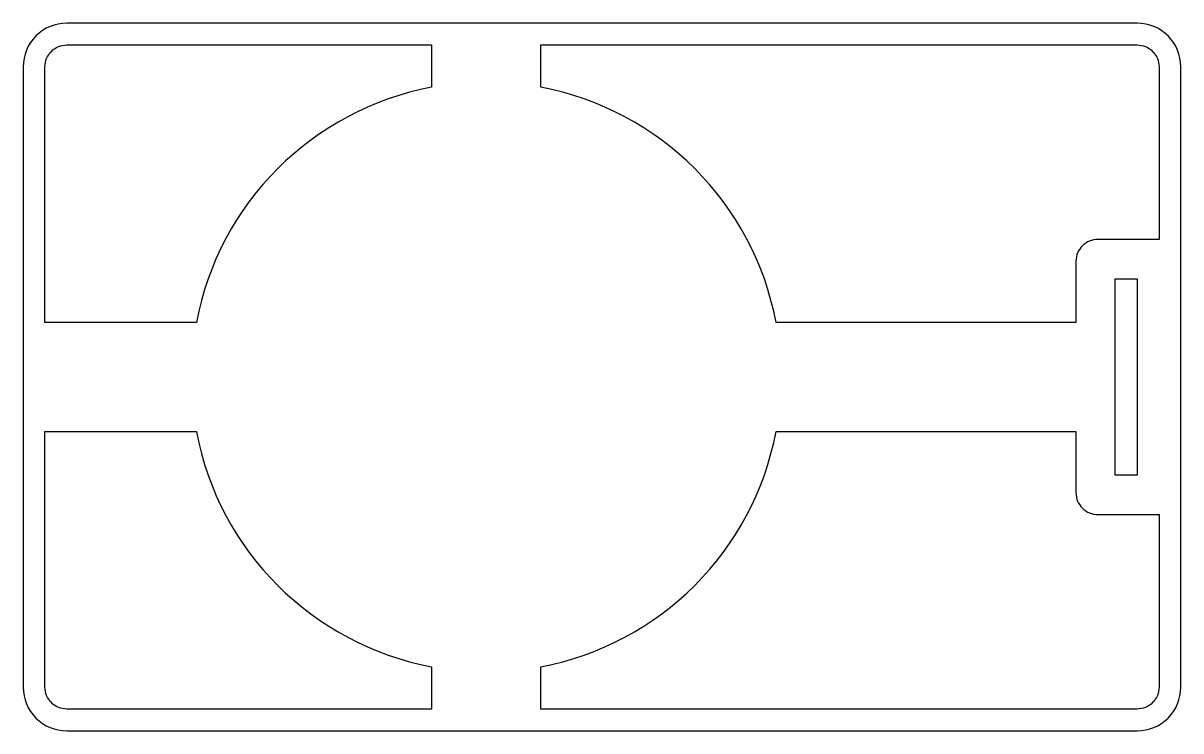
# Model space of a CAD drawing. Header units: millimetres. Extents: x -10 to 255, y -162 to 0.
import ezdxf

# ---------------------------------------------------------------- set-up
doc = ezdxf.new("R2010")
doc.units = ezdxf.units.MM

msp = doc.modelspace()

# ---------------------------------------------------------------- linework, layer by layer
for points in [[(255, -10, 0.414214), (245, 0), (0, 0, 0.414214), (-10, -10), (-10, -152, 0.414214), (0, -162), (245, -162, 0.414214), (255, -152)], [(83.5, -5), (83.5, -14.67, 0.308864), (29.67, -68.5), (-5, -68.5), (-5, -10, -0.414214), (0, -5)], [(108.5, -5), (245, -5, -0.414214), (250, -10), (250, -49.5), (236, -49.5, 0.414214), (231, -54.5), (231, -68.5), (162.33, -68.5, 0.308864), (108.5, -14.67)], [(83.5, -157), (0, -157, -0.414214), (-5, -152), (-5, -93.5), (29.67, -93.5, 0.308864), (83.5, -147.33)], [(108.5, -157), (108.5, -147.33, 0.308864), (162.33, -93.5), (231, -93.5), (231, -107.5, 0.414214), (236, -112.5), (250, -112.5), (250, -152, -0.414214), (245, -157)]]:
    msp.add_lwpolyline(points, format="xyb", close=True)
msp.add_lwpolyline([(240, -58.5), (245, -58.5), (245, -103.5), (240, -103.5)], close=True)

doc.saveas('drawing.dxf')
